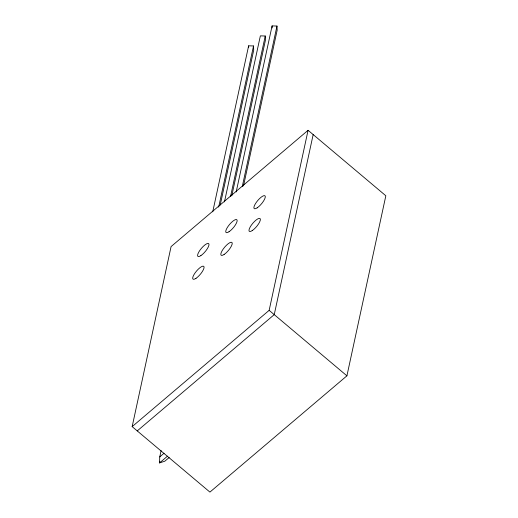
<?xml version="1.0" encoding="UTF-8"?>
<svg xmlns="http://www.w3.org/2000/svg" width="518" height="518" viewBox="0 0 518 518"><rect width="100%" height="100%" fill="white"/><g stroke="black" fill="none" stroke-linecap="round" stroke-linejoin="round"><path stroke-width="0.78" d="M161.117 450.582L159.751 456.902L159.538 462.93L164.834 461.188L169.146 457.53M132.161 426.625L171.082 246.581L308.08 130.296L385.839 195.772L346.918 375.822L209.919 492.1L132.161 426.625L269.153 310.347L308.08 130.296M212.736 211.83L248.627 45.811L253.516 45.96L253.716 50.097L220.215 205.044M159.881 461.35L159.538 462.93L167.528 456.151M218.674 207.116L253.516 45.96M224.462 201.878L260.36 35.859L265.248 36.007L265.443 40.139L231.773 195.888M230.575 196.367L265.248 36.007M236.189 191.932L272.086 25.9L276.975 26.049L277.175 30.18L243.499 185.936M242.301 186.415L276.975 26.049M313.17 134.583L274.242 314.627L137.244 430.911M159.751 456.902L164.057 453.244M269.153 310.347L346.918 375.822M272.086 25.9L272.183 27.966M248.627 45.811L248.698 47.19M224.119 254.461A8.359 2.499 -49.9 0 0 232.219 243.039A8.359 2.499 -49.9 0 0 223.239 248.996A8.359 2.499 -49.9 0 0 224.119 254.461M195.972 278.354A8.359 2.499 -49.9 0 0 204.066 266.932A8.359 2.499 -49.9 0 0 195.092 272.889A8.359 2.499 -49.9 0 0 195.972 278.354M252.266 230.568A8.359 2.499 -49.9 0 0 260.366 219.146A8.359 2.499 -49.9 0 0 251.392 225.103A8.359 2.499 -49.9 0 0 252.266 230.568M257.181 207.835A8.359 2.499 -49.9 0 0 265.281 196.413A8.359 2.499 -49.9 0 0 256.306 202.37A8.359 2.499 -49.9 0 0 257.181 207.835M229.034 231.727A8.359 2.499 -49.9 0 0 237.134 220.305A8.359 2.499 -49.9 0 0 228.153 226.262A8.359 2.499 -49.9 0 0 229.034 231.727M200.887 255.62A8.359 2.499 -49.9 0 0 208.981 244.198A8.359 2.499 -49.9 0 0 200.006 250.155A8.359 2.499 -49.9 0 0 200.887 255.62"/></g></svg>
